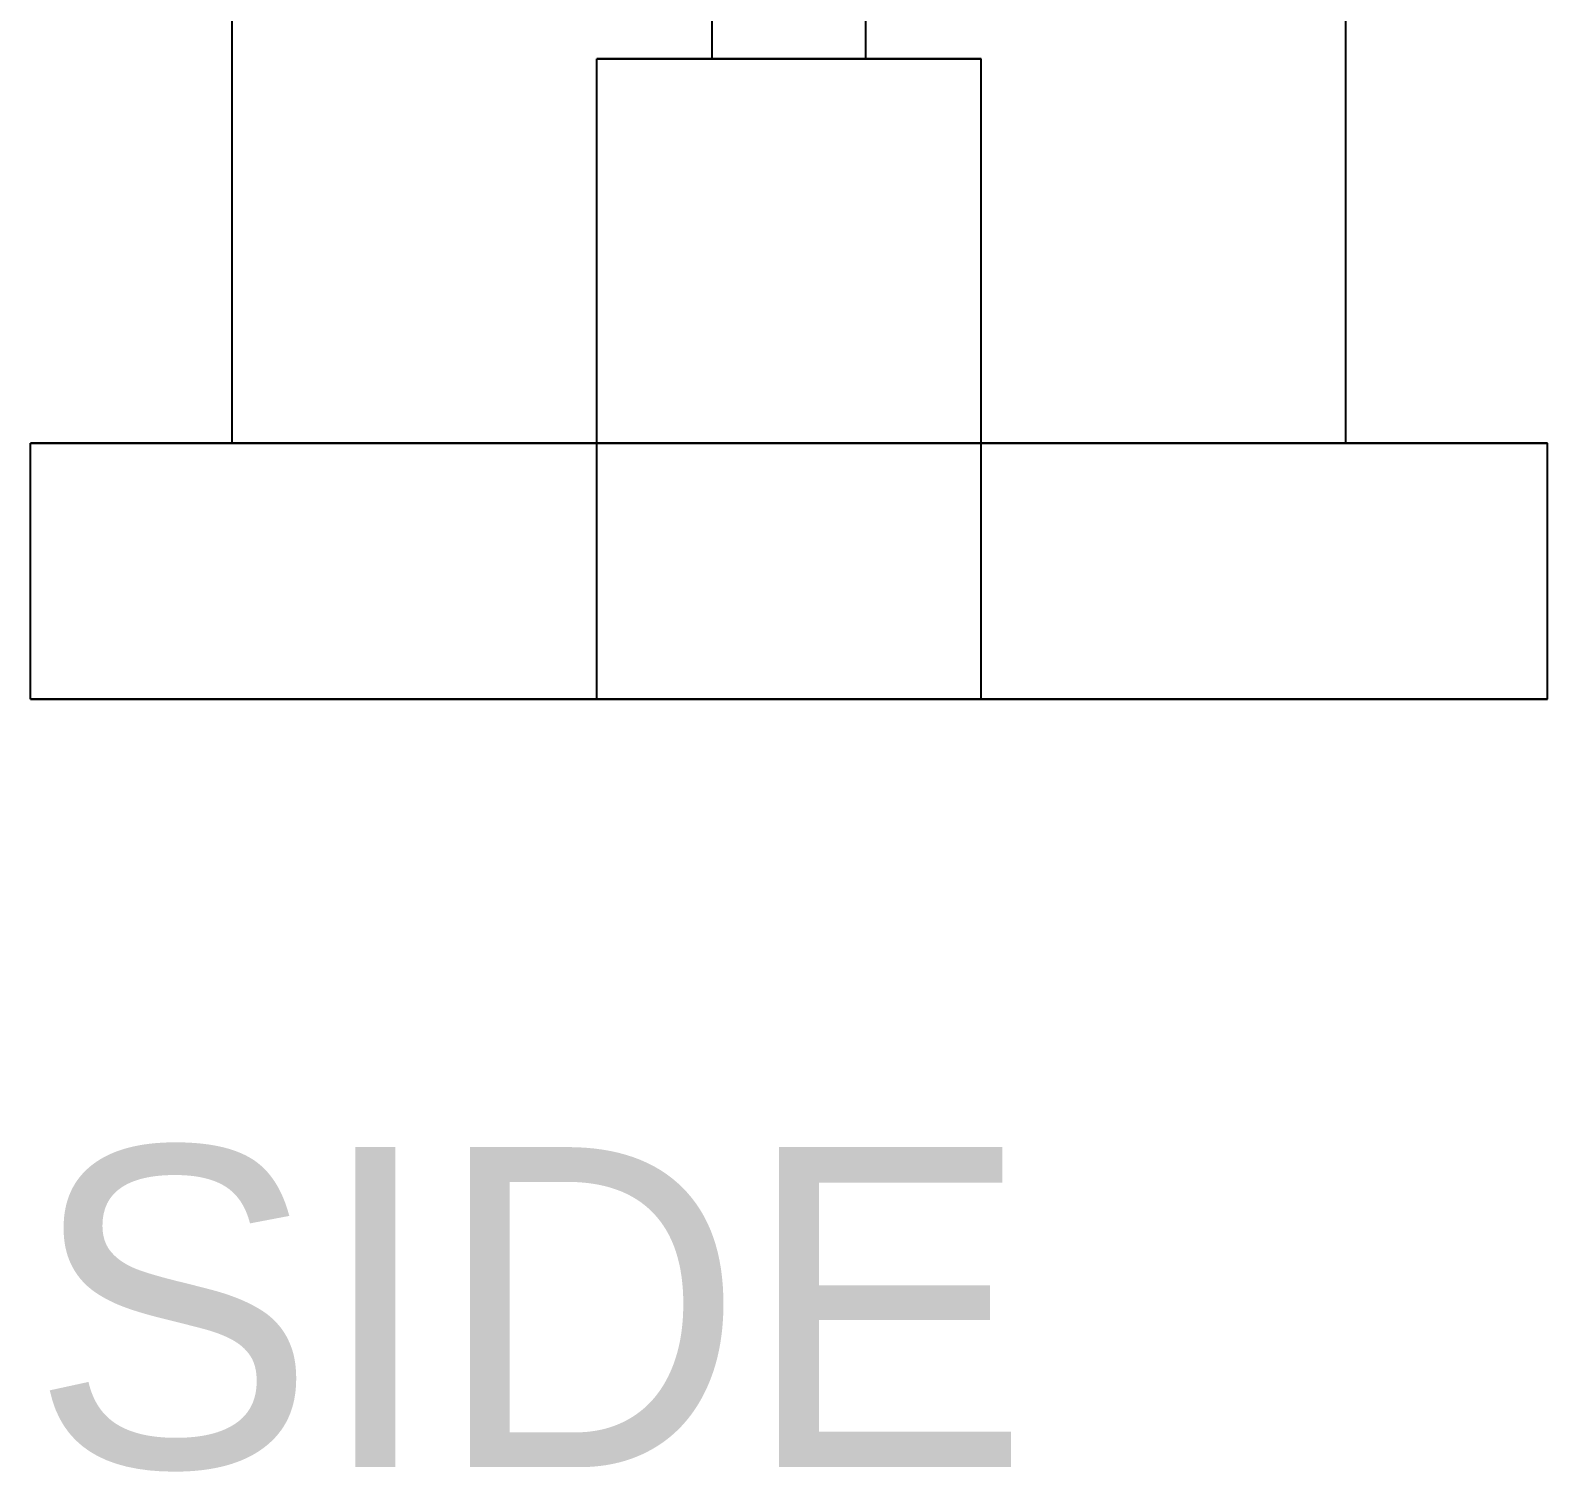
# Model space of a CAD drawing. Header units: millimetres. Extents: x 0 to 258, y -49 to 96.
# Drawn here: x 31.53 to 43.38, y -6.04 to 5.22 of the extents above; entities that cross this region are included whole.
import ezdxf

# ---------------------------------------------------------------- set-up
doc = ezdxf.new("R2010")
doc.units = ezdxf.units.MM
doc.layers.add('SIDE_HIDDEN', color=8, linetype='CONTINUOUS')
doc.layers.add('SIDE_VISIBLE', color=7, linetype='Continuous')

msp = doc.modelspace()

# ---------------------------------------------------------------- linework, layer by layer
at = {"layer": 'SIDE_HIDDEN'}
for points in [[(36.85, 5), (36.85, 10)], [(38.05, 5), (38.05, 10)], [(38.95, 5), (38.82, 5), (38.689, 5), (38.559, 5), (38.428, 5), (38.298, 5), (38.167, 5), (38.037, 5), (37.907, 5), (37.776, 5), (37.646, 5), (37.515, 5), (37.385, 5), (37.254, 5), (37.124, 5), (36.993, 5), (36.863, 5), (36.733, 5), (36.602, 5), (36.472, 5), (36.341, 5), (36.211, 5), (36.08, 5), (35.95, 5)], [(35.95, 5), (36.015, 5), (36.08, 5), (36.146, 5), (36.211, 5), (36.276, 5), (36.341, 5), (36.407, 5), (36.472, 5), (36.537, 5), (36.602, 5), (36.667, 5), (36.733, 5), (36.798, 5), (36.863, 5), (36.928, 5), (36.993, 5), (37.059, 5), (37.124, 5), (37.189, 5), (37.254, 5), (37.32, 5), (37.385, 5), (37.45, 5)], [(35.95, 0), (35.95, 5)], [(38.05, 5), (37.998, 5), (37.946, 5), (37.893, 5), (37.841, 5), (37.789, 5), (37.737, 5), (37.685, 5), (37.633, 5), (37.58, 5), (37.528, 5), (37.476, 5), (37.424, 5), (37.372, 5), (37.32, 5), (37.267, 5), (37.215, 5), (37.163, 5), (37.111, 5), (37.059, 5), (37.007, 5), (36.954, 5), (36.902, 5), (36.85, 5)], [(36.85, 5), (36.876, 5), (36.902, 5), (36.928, 5), (36.954, 5), (36.98, 5), (37.007, 5), (37.033, 5), (37.059, 5), (37.085, 5), (37.111, 5), (37.137, 5), (37.163, 5), (37.189, 5), (37.215, 5), (37.241, 5), (37.267, 5), (37.293, 5), (37.32, 5), (37.346, 5), (37.372, 5), (37.398, 5), (37.424, 5), (37.45, 5)], [(37.45, 5), (37.476, 5), (37.502, 5), (37.528, 5), (37.554, 5), (37.58, 5), (37.607, 5), (37.633, 5), (37.659, 5), (37.685, 5), (37.711, 5), (37.737, 5), (37.763, 5), (37.789, 5), (37.815, 5), (37.841, 5), (37.867, 5), (37.893, 5), (37.92, 5), (37.946, 5), (37.972, 5), (37.998, 5), (38.024, 5), (38.05, 5)], [(37.45, 5), (37.515, 5), (37.58, 5), (37.646, 5), (37.711, 5), (37.776, 5), (37.841, 5), (37.907, 5), (37.972, 5), (38.037, 5), (38.102, 5), (38.167, 5), (38.233, 5), (38.298, 5), (38.363, 5), (38.428, 5), (38.493, 5), (38.559, 5), (38.624, 5), (38.689, 5), (38.754, 5), (38.82, 5), (38.885, 5), (38.95, 5)], [(38.95, 0), (38.95, 5)], [(43.375, 2), (42.86, 2), (42.345, 2), (41.829, 2), (41.314, 2), (40.799, 2), (40.284, 2), (39.768, 2), (39.253, 2), (38.738, 2), (38.223, 2), (37.708, 2), (37.192, 2), (36.677, 2), (36.162, 2), (35.647, 2), (35.132, 2), (34.616, 2), (34.101, 2), (33.586, 2), (33.071, 2), (32.555, 2), (32.04, 2), (31.525, 2)], [(41.8, 2), (41.422, 2), (41.043, 2), (40.665, 2), (40.287, 2), (39.909, 2), (39.53, 2), (39.152, 2), (38.774, 2), (38.396, 2), (38.017, 2), (37.639, 2), (37.261, 2), (36.883, 2), (36.504, 2), (36.126, 2), (35.748, 2), (35.37, 2), (34.991, 2), (34.613, 2), (34.235, 2), (33.857, 2), (33.478, 2), (33.1, 2)], [(33.1, 2), (33.289, 2), (33.478, 2), (33.667, 2), (33.857, 2), (34.046, 2), (34.235, 2), (34.424, 2), (34.613, 2), (34.802, 2), (34.991, 2), (35.18, 2), (35.37, 2), (35.559, 2), (35.748, 2), (35.937, 2), (36.126, 2), (36.315, 2), (36.504, 2), (36.693, 2), (36.883, 2), (37.072, 2), (37.261, 2), (37.45, 2)], [(37.45, 2), (37.639, 2), (37.828, 2), (38.017, 2), (38.207, 2), (38.396, 2), (38.585, 2), (38.774, 2), (38.963, 2), (39.152, 2), (39.341, 2), (39.53, 2), (39.72, 2), (39.909, 2), (40.098, 2), (40.287, 2), (40.476, 2), (40.665, 2), (40.854, 2), (41.043, 2), (41.233, 2), (41.422, 2), (41.611, 2), (41.8, 2)], [(43.375, 0), (42.86, 0), (42.345, 0), (41.829, 0), (41.314, 0), (40.799, 0), (40.284, 0), (39.768, 0), (39.253, 0), (38.738, 0), (38.223, 0), (37.708, 0), (37.192, 0), (36.677, 0), (36.162, 0), (35.647, 0), (35.132, 0), (34.616, 0), (34.101, 0), (33.586, 0), (33.071, 0), (32.555, 0), (32.04, 0), (31.525, 0)], [(38.95, 0), (38.82, 0), (38.689, 0), (38.559, 0), (38.428, 0), (38.298, 0), (38.167, 0), (38.037, 0), (37.907, 0), (37.776, 0), (37.646, 0), (37.515, 0), (37.385, 0), (37.254, 0), (37.124, 0), (36.993, 0), (36.863, 0), (36.733, 0), (36.602, 0), (36.472, 0), (36.341, 0), (36.211, 0), (36.08, 0), (35.95, 0)], [(35.95, 0), (36.015, 0), (36.08, 0), (36.146, 0), (36.211, 0), (36.276, 0), (36.341, 0), (36.407, 0), (36.472, 0), (36.537, 0), (36.602, 0), (36.667, 0), (36.733, 0), (36.798, 0), (36.863, 0), (36.928, 0), (36.993, 0), (37.059, 0), (37.124, 0), (37.189, 0), (37.254, 0), (37.32, 0), (37.385, 0), (37.45, 0)], [(37.45, 0), (37.515, 0), (37.58, 0), (37.646, 0), (37.711, 0), (37.776, 0), (37.841, 0), (37.907, 0), (37.972, 0), (38.037, 0), (38.102, 0), (38.167, 0), (38.233, 0), (38.298, 0), (38.363, 0), (38.428, 0), (38.493, 0), (38.559, 0), (38.624, 0), (38.689, 0), (38.754, 0), (38.82, 0), (38.885, 0), (38.95, 0)]]:
    msp.add_lwpolyline(points, dxfattribs=at)
at = {"layer": 'SIDE_VISIBLE'}
for points in [[(33.1, 2), (33.1, 6)], [(41.8, 2), (41.8, 6)], [(31.525, 2), (31.783, 2), (32.04, 2), (32.298, 2), (32.555, 2), (32.813, 2), (33.071, 2), (33.328, 2), (33.586, 2), (33.843, 2), (34.101, 2), (34.359, 2), (34.616, 2), (34.874, 2), (35.132, 2), (35.389, 2), (35.647, 2), (35.904, 2), (36.162, 2), (36.42, 2), (36.677, 2), (36.935, 2), (37.192, 2), (37.45, 2)], [(31.525, 0), (31.525, 2)], [(37.45, 2), (37.708, 2), (37.965, 2), (38.223, 2), (38.48, 2), (38.738, 2), (38.996, 2), (39.253, 2), (39.511, 2), (39.768, 2), (40.026, 2), (40.284, 2), (40.541, 2), (40.799, 2), (41.057, 2), (41.314, 2), (41.572, 2), (41.829, 2), (42.087, 2), (42.345, 2), (42.602, 2), (42.86, 2), (43.117, 2), (43.375, 2)], [(43.375, 0), (43.375, 2)], [(31.525, 0), (31.783, 0), (32.04, 0), (32.298, 0), (32.555, 0), (32.813, 0), (33.071, 0), (33.328, 0), (33.586, 0), (33.843, 0), (34.101, 0), (34.359, 0), (34.616, 0), (34.874, 0), (35.132, 0), (35.389, 0), (35.647, 0), (35.904, 0), (36.162, 0), (36.42, 0), (36.677, 0), (36.935, 0), (37.192, 0), (37.45, 0)], [(37.45, 0), (37.708, 0), (37.965, 0), (38.223, 0), (38.48, 0), (38.738, 0), (38.996, 0), (39.253, 0), (39.511, 0), (39.768, 0), (40.026, 0), (40.284, 0), (40.541, 0), (40.799, 0), (41.057, 0), (41.314, 0), (41.572, 0), (41.829, 0), (42.087, 0), (42.345, 0), (42.602, 0), (42.86, 0), (43.117, 0), (43.375, 0)]]:
    msp.add_lwpolyline(points, dxfattribs=at)

# ---------------------------------------------------------------- texts
msp.add_text('SIDE', height=2.5, dxfattribs=at).set_placement((31.525, -6))

doc.saveas('drawing.dxf')
